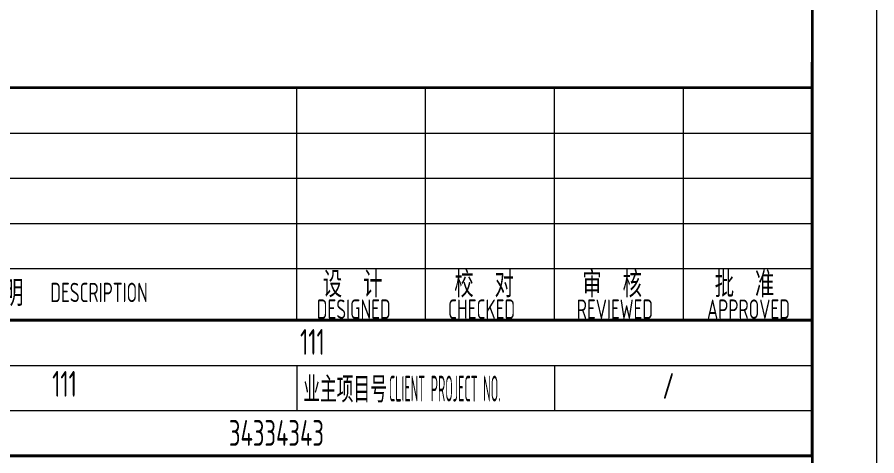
# Model space of a CAD drawing. Header units: millimetres. Extents: x 5765 to 6606, y -201 to 393.
# Drawn here: x 6472.6 to 6606, y -113.5 to -45.6 of the extents above; entities that cross this region are included whole.
import ezdxf
from ezdxf.enums import TextEntityAlignment as Align

# ---------------------------------------------------------------- set-up
doc = ezdxf.new("R2010")
doc.units = ezdxf.units.MM
for name, color, linetype, lineweight in [('1粗实线', 7, 'Continuous', 35), ('2细实线', 3, 'Continuous', 13), ('7文本', 2, 'Continuous', 13), ('9图表', 4, 'Continuous', 13)]:
    doc.layers.add(name, color=color, linetype=linetype, lineweight=lineweight)
doc.styles.add('lanpec', font='bpec_e.shx', dxfattribs={"width": 0.75, "bigfont": 'hztxt.shx'})

# ---------------------------------------------------------------- blocks, each defined once
blk = doc.blocks.new('项目信息')
at = {"layer": '1粗实线'}
blk.add_line((0, 0, 0), (-180, 0, 0), dxfattribs=at)
at = {"layer": '1粗实线', "elevation": 0}
blk.add_lwpolyline([(-180, 0), (0, 0), (0, 21), (-180, 21)], close=True, dxfattribs=at)
at = {"layer": '9图表'}
for p, q in [((-180, 14), (0, 14)), ((-80, 14, 0), (-80, 7, 0)), ((-40, 14, 0), (-40, 7, 0)), ((-180, 7), (0, 7))]:
    blk.add_line(p, q, dxfattribs=at)
at = {"layer": '7文本', "style": 'lanpec', "width": 0.75}
for tag, p in [('项目名称', (-147.5, 17.5)), ('业主', (-147.5, 10.5)), ('业主项目号', (-39.5, 10.5, 0)), ('工程总包方', (-147.5, 3.5))]:
    blk.add_attdef(tag, text='', height=4, dxfattribs=at).set_placement(p, align=Align.MIDDLE_LEFT)
at = {"layer": '9图表', "style": 'lanpec'}
for s, width, p in [('业主项目号', 0.65, (-79, 10.25, 0)), ('CLIENT PROJECT NO.', 0.4, (-65.7, 10.41, 0))]:
    blk.add_text(s, height=4, dxfattribs=dict(at, width=width)).set_placement(p, align=Align.MIDDLE_LEFT)
blk = doc.blocks.new('修订栏')
at = {"layer": '1粗实线'}
for p, q in [((650.95, 1959.85), (470.95, 1959.85)), ((650.95, 1923.85), (650.95, 1959.85)), ((470.95, 1923.85), (650.95, 1923.85))]:
    blk.add_line(p, q, dxfattribs=at)
at = {"layer": '9图表'}
for p, q in [((470.95, 1959.85), (650.95, 1959.85)), ((650.95, 1959.85), (470.95, 1959.85)), ((570.95, 1923.85), (570.95, 1959.85)), ((590.95, 1923.85), (590.95, 1959.85)), ((610.95, 1923.85), (610.95, 1959.85)), ((630.95, 1923.85), (630.95, 1959.85)), ((650.95, 1959.85), (650.95, 1923.85)), ((650.95, 1923.85), (650.95, 1959.85)), ((478, 1952.85), (650.95, 1952.85)), ((478, 1945.85), (650.95, 1945.85)), ((478, 1938.85), (650.95, 1938.85)), ((478, 1931.85), (650.95, 1931.85)), ((470.95, 1923.85), (650.95, 1923.85)), ((470.95, 1923.85), (650.95, 1923.85))]:
    blk.add_line(p, q, dxfattribs=at)
at = {"layer": '7文本', "color": 4, "style": 'lanpec', "width": 0.75}
for s, height, p in [('设  计', 4, (574.99, 1927.4)), ('校  对', 4, (595.4, 1927.4)), ('审  核', 4, (615.27, 1927.4)), ('批  准', 4, (635.81, 1927.4)), ('说  明', 4, (519.28, 1926.06)), ('DESCRIPTION', 3, (532.7, 1926.66)), ('DESIGNED', 3, (574.06, 1924.07)), ('CHECKED', 3, (594.44, 1924.07)), ('REVIEWED', 3, (614.4, 1924.07)), ('APPROVED', 3, (634.62, 1924.07))]:
    blk.add_text(s, height=height, dxfattribs=at).set_placement(p)
blk = doc.blocks.new('A1')
at = {"layer": '1粗实线'}
blk.add_lwpolyline([(-816, 10), (-10, 10), (-10, 584), (-816, 584)], close=True, dxfattribs=at)
at = {"layer": '9图表'}
blk.add_lwpolyline([(-841, 0), (0, 0), (0, 594), (-841, 594)], close=True, dxfattribs=at)

msp = doc.modelspace()

# ---------------------------------------------------------------- linework, layer by layer
at = {"layer": '1粗实线'}
msp.add_line((6596.007, -88.537), (6596.007, -52.537), dxfattribs=at)

# ---------------------------------------------------------------- block references
at = {"layer": '2细实线'}
msp.add_blockref('A1', (6606.028, -200.559), dxfattribs=at)
at = {"layer": '7文本'}
for name, p in [('修订栏', (5945.057, -2016.384)), ('项目信息', (6596.007, -113.537, 0))]:
    msp.add_blockref(name, p, dxfattribs=at)

# ---------------------------------------------------------------- texts
at = {"layer": '7文本', "style": 'lanpec', "width": 0.75}
for s, p in [('111', (6518.436, -95.89)), ('111', (6479.965, -102.39, 0)), ('/', (6573.685, -102.71, 0)), ('34334343', (6512.854, -110, 0))]:
    msp.add_text(s, height=4, dxfattribs=at).set_placement(p, align=Align.MIDDLE_CENTER)

doc.saveas('drawing.dxf')
